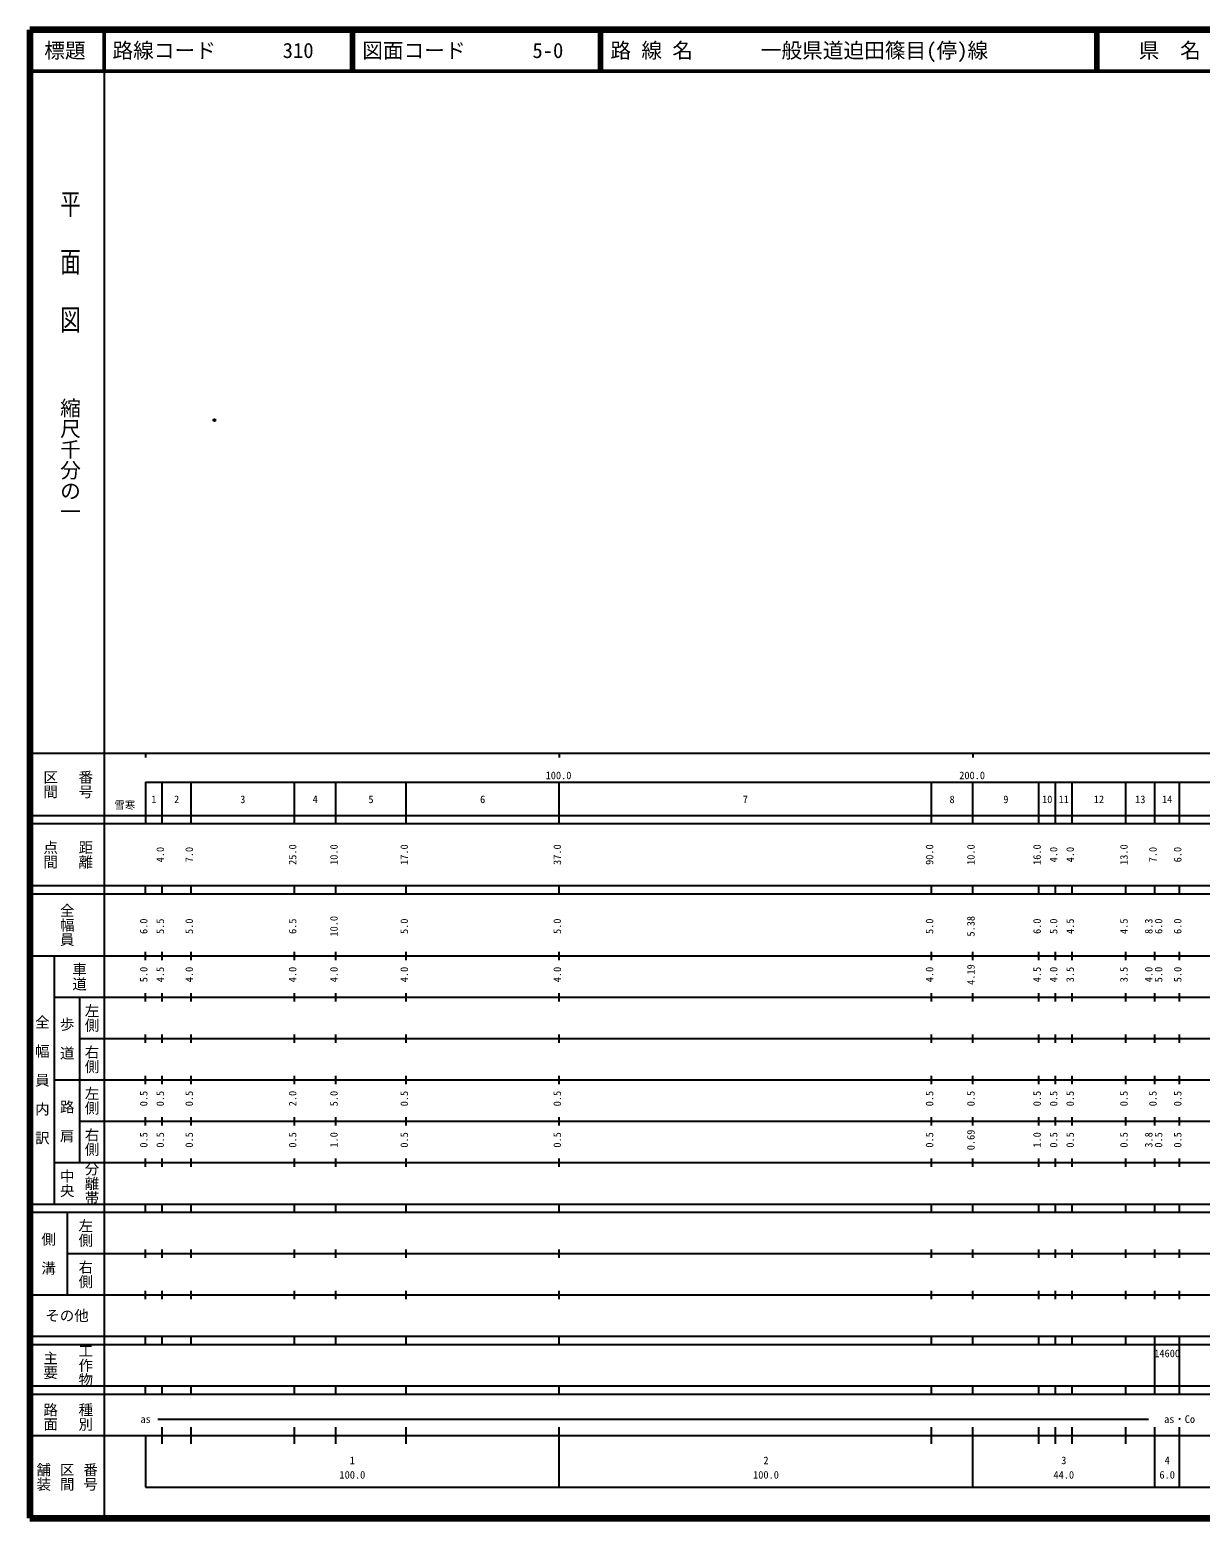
# Model space of a CAD drawing. Units: millimetres on the paper. Extents: x 40 to 680, y 20 to 380.
# Drawn here: x 40 to 323, y 20 to 380 of the extents above; entities that cross this region are included whole.
import ezdxf
from ezdxf.enums import TextEntityAlignment as Align

# ---------------------------------------------------------------- set-up
doc = ezdxf.new("R2010")
doc.units = ezdxf.units.MM
doc.header["$PDMODE"] = 32
doc.header["$PDSIZE"] = 0.5
doc.layers.add('M-OTRS', color=6, linetype='Continuous')
doc.layers.add('M-TTL-TXT', color=7, linetype='Continuous')
for name, color, linetype, lineweight in [('M-TTL', 2, 'Continuous', 140), ('M-TTL-BAND', 7, 'Continuous', 25), ('M-TTL-LINE', 7, 'Continuous', 50)]:
    doc.layers.add(name, color=color, linetype=linetype, lineweight=lineweight)
doc.styles.add('@ＭＳ ゴシック', font='')
doc.styles.add('ＭＳ ゴシック', font='')
doc.styles.get('@ＭＳ ゴシック').set_extended_font_data('@MS Gothic')
doc.styles.get('ＭＳ ゴシック').set_extended_font_data('MS Gothic')

msp = doc.modelspace()

# ---------------------------------------------------------------- linework, layer by layer
at = {"layer": 'M-OTRS'}
msp.add_point((84.631, 285.566), dxfattribs=at)
at = {"layer": 'M-TTL'}
for p, q in [((40, 380), (40, 20)), ((680, 380), (40, 380)), ((40, 20), (680, 20))]:
    msp.add_line(p, q, dxfattribs=at)
at = {"layer": 'M-TTL-BAND'}
for p, q in [((58, 370), (58, 20)), ((40, 205), (579, 205)), ((68, 205), (68, 204)), ((168, 205), (168, 204)), ((268, 205), (268, 204)), ((68, 198), (579, 198)), ((68, 198), (68, 188)), ((72, 188), (72, 198)), ((79, 188), (79, 198)), ((104, 188), (104, 198)), ((114, 188), (114, 198)), ((131, 188), (131, 198)), ((168, 188), (168, 198)), ((258, 188), (258, 198)), ((268, 188), (268, 198)), ((284, 188), (284, 198)), ((288, 188), (288, 198)), ((292, 188), (292, 198)), ((305, 188), (305, 198)), ((312, 188), (312, 198)), ((318, 188), (318, 198)), ((40, 190), (579, 190)), ((40, 188), (579, 188)), ((40, 173), (579, 173)), ((68, 171), (68, 173)), ((72, 171), (72, 173)), ((79, 171), (79, 173)), ((104, 171), (104, 173)), ((114, 171), (114, 173)), ((131, 171), (131, 173)), ((168, 171), (168, 173)), ((258, 171), (258, 173)), ((268, 171), (268, 173)), ((284, 171), (284, 173)), ((288, 171), (288, 173)), ((292, 171), (292, 173)), ((305, 171), (305, 173)), ((312, 171), (312, 173)), ((318, 171), (318, 173)), ((40, 171), (579, 171)), ((40, 156), (579, 156)), ((46, 96), (46, 156)), ((68, 155), (68, 157)), ((72, 155), (72, 157)), ((79, 155), (79, 157)), ((104, 155), (104, 157)), ((114, 155), (114, 157)), ((131, 155), (131, 157)), ((168, 155), (168, 157)), ((258, 155), (258, 157)), ((268, 155), (268, 157)), ((284, 155), (284, 157)), ((288, 155), (288, 157)), ((292, 155), (292, 157)), ((305, 155), (305, 157)), ((312, 155), (312, 157)), ((318, 155), (318, 157)), ((46, 146), (579, 146)), ((52, 146), (52, 106)), ((68, 145), (68, 147)), ((72, 145), (72, 147)), ((79, 145), (79, 147)), ((104, 145), (104, 147)), ((114, 145), (114, 147)), ((131, 145), (131, 147)), ((168, 145), (168, 147)), ((258, 145), (258, 147)), ((268, 145), (268, 147)), ((284, 145), (284, 147)), ((288, 145), (288, 147)), ((292, 145), (292, 147)), ((305, 145), (305, 147)), ((312, 145), (312, 147)), ((318, 145), (318, 147)), ((68, 135), (68, 137)), ((72, 135), (72, 137)), ((79, 135), (79, 137)), ((104, 135), (104, 137)), ((114, 135), (114, 137)), ((131, 135), (131, 137)), ((168, 135), (168, 137)), ((258, 135), (258, 137)), ((268, 135), (268, 137)), ((284, 135), (284, 137)), ((288, 135), (288, 137)), ((292, 135), (292, 137)), ((305, 135), (305, 137)), ((312, 135), (312, 137)), ((318, 135), (318, 137)), ((52, 136), (579, 136)), ((46, 126), (579, 126)), ((68, 125), (68, 127)), ((72, 125), (72, 127)), ((79, 125), (79, 127)), ((104, 125), (104, 127)), ((114, 125), (114, 127)), ((131, 125), (131, 127)), ((168, 125), (168, 127)), ((258, 125), (258, 127)), ((268, 125), (268, 127)), ((284, 125), (284, 127)), ((288, 125), (288, 127)), ((292, 125), (292, 127)), ((305, 125), (305, 127)), ((312, 125), (312, 127)), ((318, 125), (318, 127)), ((52, 116), (579, 116)), ((68, 115), (68, 117)), ((72, 115), (72, 117)), ((79, 115), (79, 117)), ((104, 115), (104, 117)), ((114, 115), (114, 117)), ((131, 115), (131, 117)), ((168, 115), (168, 117)), ((258, 115), (258, 117)), ((268, 115), (268, 117)), ((284, 115), (284, 117)), ((288, 115), (288, 117)), ((292, 115), (292, 117)), ((305, 115), (305, 117)), ((312, 115), (312, 117)), ((318, 115), (318, 117)), ((46, 106), (579, 106)), ((68, 105), (68, 107)), ((72, 105), (72, 107)), ((79, 105), (79, 107)), ((104, 105), (104, 107)), ((114, 105), (114, 107)), ((131, 105), (131, 107)), ((168, 105), (168, 107)), ((258, 105), (258, 107)), ((268, 105), (268, 107)), ((284, 105), (284, 107)), ((288, 105), (288, 107)), ((292, 105), (292, 107)), ((305, 105), (305, 107)), ((312, 105), (312, 107)), ((318, 105), (318, 107)), ((40, 96), (579, 96)), ((40, 94), (579, 94)), ((49, 94), (49, 74)), ((68, 94), (68, 96)), ((72, 94), (72, 96)), ((79, 94), (79, 96)), ((104, 94), (104, 96)), ((114, 94), (114, 96)), ((131, 94), (131, 96)), ((168, 94), (168, 96)), ((258, 94), (258, 96)), ((268, 94), (268, 96)), ((284, 94), (284, 96)), ((288, 94), (288, 96)), ((292, 94), (292, 96)), ((305, 94), (305, 96)), ((312, 94), (312, 96)), ((318, 94), (318, 96)), ((49, 84), (579, 84)), ((68, 83), (68, 85)), ((72, 83), (72, 85)), ((79, 83), (79, 85)), ((104, 83), (104, 85)), ((114, 83), (114, 85)), ((131, 83), (131, 85)), ((168, 83), (168, 85)), ((258, 83), (258, 85)), ((268, 83), (268, 85)), ((284, 83), (284, 85)), ((288, 83), (288, 85)), ((292, 83), (292, 85)), ((305, 83), (305, 85)), ((312, 83), (312, 85)), ((318, 83), (318, 85)), ((40, 74), (579, 74)), ((68, 73), (68, 75)), ((72, 73), (72, 75)), ((79, 73), (79, 75)), ((104, 73), (104, 75)), ((114, 73), (114, 75)), ((131, 73), (131, 75)), ((168, 73), (168, 75)), ((258, 73), (258, 75)), ((268, 73), (268, 75)), ((284, 73), (284, 75)), ((288, 73), (288, 75)), ((292, 73), (292, 75)), ((305, 73), (305, 75)), ((312, 73), (312, 75)), ((318, 73), (318, 75)), ((40, 64), (579, 64)), ((40, 62), (579, 62)), ((68, 62), (68, 64)), ((72, 62), (72, 64)), ((79, 62), (79, 64)), ((104, 62), (104, 64)), ((114, 62), (114, 64)), ((131, 62), (131, 64)), ((168, 62), (168, 64)), ((258, 62), (258, 64)), ((268, 62), (268, 64)), ((284, 62), (284, 64)), ((288, 62), (288, 64)), ((292, 62), (292, 64)), ((305, 62), (305, 64)), ((312, 62), (312, 64)), ((312, 52), (312, 62)), ((318, 62), (318, 64)), ((318, 52), (318, 62)), ((40, 52), (579, 52)), ((68, 50), (68, 52)), ((72, 50), (72, 52)), ((79, 50), (79, 52)), ((104, 50), (104, 52)), ((114, 50), (114, 52)), ((131, 50), (131, 52)), ((168, 50), (168, 52)), ((258, 50), (258, 52)), ((268, 50), (268, 52)), ((284, 50), (284, 52)), ((288, 50), (288, 52)), ((292, 50), (292, 52)), ((305, 50), (305, 52)), ((312, 50), (312, 52)), ((318, 50), (318, 52)), ((40, 50), (579, 50)), ((71, 44), (310.5, 44)), ((40, 40), (579, 40)), ((68, 40), (68, 27.5)), ((72, 38), (72, 42)), ((79, 38), (79, 42)), ((104, 38), (104, 42)), ((114, 38), (114, 42)), ((131, 38), (131, 42)), ((168, 27.5), (168, 42)), ((258, 38), (258, 42)), ((268, 27.5), (268, 42)), ((284, 38), (284, 42)), ((288, 38), (288, 42)), ((292, 38), (292, 42)), ((305, 38), (305, 42)), ((312, 27.5), (312, 42)), ((318, 27.5), (318, 42)), ((68, 27.5), (579, 27.5))]:
    msp.add_line(p, q, dxfattribs=at)
at = {"layer": 'M-TTL-LINE'}
for p, q in [((58, 380), (58, 370)), ((117.75, 380), (117.75, 370)), ((118.25, 380), (118.25, 370)), ((177.75, 380), (177.75, 370)), ((178.25, 380), (178.25, 370)), ((297.75, 380), (297.75, 370)), ((298.25, 380), (298.25, 370)), ((40, 370), (680, 370))]:
    msp.add_line(p, q, dxfattribs=at)

# ---------------------------------------------------------------- texts
at = {"layer": 'M-TTL-BAND', "style": '@ＭＳ ゴシック', "width": 1.4}
msp.add_text('平  面  図', height=3.666, rotation=270, dxfattribs=at).set_placement((49.777, 306.475), align=Align.MIDDLE_RIGHT)
at = {"layer": 'M-TTL-BAND', "style": '@ＭＳ ゴシック'}
msp.add_text('縮尺千分の一', height=3.666, rotation=270, dxfattribs=at).set_placement((49.777, 261.03), align=Align.MIDDLE_RIGHT)
for s, p in [('区間', (45, 197.5)), ('番号', (53.5, 197.5)), ('点間', (45, 180.5)), ('距離', (53.5, 180.5)), ('全幅員', (49, 163.5)), ('車道', (52, 151)), ('左側', (55, 141)), ('全\u3000幅\u3000員\u3000内\u3000訳', (43, 126)), ('歩\u3000道', (49, 136)), ('右側', (55, 131)), ('左側', (55, 121)), ('路\u3000肩', (49, 116)), ('右側', (55, 111)), ('分離帯', (55, 101)), ('中央', (49, 101)), ('左側', (53.5, 89)), ('側\u3000溝', (44.5, 84)), ('右側', (53.5, 79)), ('工作物', (53.5, 57)), ('主要', (45, 57)), ('路面', (45, 44.5)), ('種別', (53.5, 44.5)), ('舗装', (43.333, 30)), ('区間', (49, 30)), ('番号', (54.667, 30))]:
    msp.add_text(s, height=2.566, rotation=270, dxfattribs=at).set_placement(p, align=Align.MIDDLE_CENTER)
at = {"layer": 'M-TTL-BAND', "style": 'ＭＳ ゴシック'}
for s, p in [('100.0', (167.844, 198.195)), ('200.0', (267.844, 198.195)), ('1', (70, 192.405)), ('2', (75.5, 192.405)), ('3', (91.5, 192.405)), ('4', (109, 192.405)), ('5', (122.5, 192.405)), ('6', (149.5, 192.405)), ('7', (213, 192.405)), ('8', (263, 192.405)), ('9', (276, 192.405)), ('10', (286, 192.405)), ('11', (290, 192.405)), ('12', (298.5, 192.405)), ('13', (308.5, 192.405)), ('14', (315, 192.405)), ('as', (68, 42.5)), ('as・Co', (318, 42.5)), ('1', (118, 32.523)), ('2', (218, 32.523)), ('3', (290, 32.523)), ('4', (315, 32.523)), ('100.0', (118, 29.033)), ('100.0', (218, 29.033)), ('44.0', (290, 29.033)), ('6.0', (315, 29.033))]:
    msp.add_text(s, height=1.833, dxfattribs=at).set_placement(p, align=Align.BOTTOM_CENTER)
msp.add_text('雪寒', height=1.833, dxfattribs=at).set_placement((65.5, 191), align=Align.BOTTOM_RIGHT)
for s, p in [('4.0', (73, 180.5)), ('7.0', (80, 180.5)), ('25.0', (105, 180.5)), ('10.0', (115, 180.5)), ('17.0', (132, 180.5)), ('37.0', (169, 180.5)), ('90.0', (259, 180.5)), ('10.0', (269, 180.5)), ('16.0', (285, 180.5)), ('4.0', (289, 180.5)), ('4.0', (293, 180.5)), ('13.0', (306, 180.5)), ('7.0', (313, 180.5)), ('6.0', (319, 180.5)), ('6.0', (69, 163.174)), ('5.5', (73, 163.174)), ('5.0', (80, 163.174)), ('6.5', (105, 163.174)), ('10.0', (115, 163.174)), ('5.0', (132, 163.174)), ('5.0', (169, 163.174)), ('5.0', (259, 163.174)), ('5.38', (269, 163.174)), ('6.0', (285, 163.174)), ('5.0', (289, 163.174)), ('4.5', (293, 163.174)), ('4.5', (306, 163.174)), ('8.3', (312, 163.174)), ('6.0', (314.37, 163.174)), ('6.0', (319, 163.174)), ('5.0', (69, 151.5)), ('4.5', (73, 151.5)), ('4.0', (80, 151.5)), ('4.0', (105, 151.5)), ('4.0', (115, 151.5)), ('4.0', (132, 151.5)), ('4.0', (169, 151.5)), ('4.0', (259, 151.5)), ('4.19', (269, 151.5)), ('4.5', (285, 151.5)), ('4.0', (289, 151.5)), ('3.5', (293, 151.5)), ('3.5', (306, 151.5)), ('4.0', (312, 151.5)), ('5.0', (314.37, 151.5)), ('5.0', (319, 151.5)), ('0.5', (69, 121.5)), ('0.5', (73, 121.5)), ('0.5', (80, 121.5)), ('2.0', (105, 121.5)), ('5.0', (115, 121.5)), ('0.5', (132, 121.5)), ('0.5', (169, 121.5)), ('0.5', (259, 121.5)), ('0.5', (269, 121.5)), ('0.5', (285, 121.5)), ('0.5', (289, 121.5)), ('0.5', (293, 121.5)), ('0.5', (306, 121.5)), ('0.5', (313, 121.5)), ('0.5', (319, 121.5)), ('0.5', (69, 111.5)), ('0.5', (73, 111.5)), ('0.5', (80, 111.5)), ('0.5', (105, 111.5)), ('1.0', (115, 111.5)), ('0.5', (132, 111.5)), ('0.5', (169, 111.5)), ('0.5', (259, 111.5)), ('0.69', (269, 111.5)), ('1.0', (285, 111.5)), ('0.5', (289, 111.5)), ('0.5', (293, 111.5)), ('0.5', (306, 111.5)), ('3.8', (312, 111.5)), ('0.5', (314.37, 111.5)), ('0.5', (319, 111.5))]:
    msp.add_text(s, height=1.833, rotation=90, dxfattribs=at).set_placement(p, align=Align.BOTTOM_CENTER)
msp.add_text('その他', height=2.566, dxfattribs=at).set_placement((49, 69), align=Align.MIDDLE_CENTER)
msp.add_text('14600', height=1.833, dxfattribs=at).set_placement((311.875, 58.405), align=Align.BOTTOM_LEFT)
at = {"layer": 'M-TTL-TXT', "style": 'ＭＳ ゴシック'}
for s, p in [('標題', (48.5, 375)), ('県\u3000名', (315.625, 375))]:
    msp.add_text(s, height=3.666, dxfattribs=at).set_placement(p, align=Align.MIDDLE_CENTER)
for s, p in [('路線コード', (60, 375)), ('310', (101.142, 375)), ('図面コード', (120.38, 375)), ('5-0', (161.521, 375)), ('路 線 名', (180.38, 375)), ('一般県道迫田篠目(停)線', (216.734, 375))]:
    msp.add_text(s, height=3.666, dxfattribs=at).set_placement(p, align=Align.MIDDLE_LEFT)

doc.saveas('drawing.dxf')
